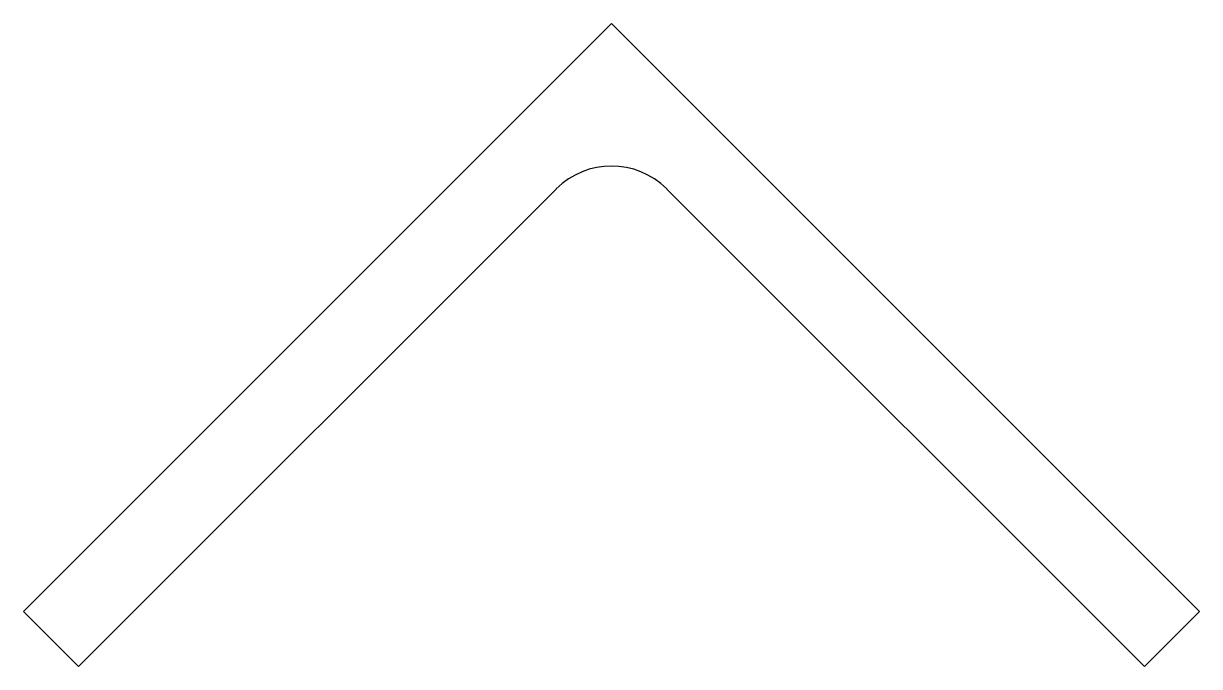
# Model space of a CAD drawing. Header units: inches. Extents: x -36.1 to 35.7, y 0.1 to 39.3.
import ezdxf

# ---------------------------------------------------------------- set-up
doc = ezdxf.new("R2010")
doc.units = ezdxf.units.IN
doc.header["$MEASUREMENT"] = 0

msp = doc.modelspace()

# ---------------------------------------------------------------- linework, layer by layer
at = {"color": 7}
for p, q in [((-36.094, 3.427), (-0.173, 39.348)), ((-0.173, 39.348), (35.748, 3.427)), ((-3.549, 29.236), (-32.726, 0.06)), ((32.381, 0.06), (3.204, 29.236)), ((-32.726, 0.06), (-36.094, 3.427)), ((35.748, 3.427), (32.381, 0.06))]:
    msp.add_line(p, q, dxfattribs=at)
msp.add_arc((-0.173, 25.86), 4.775, 45, 135, dxfattribs=at)

doc.saveas('drawing.dxf')
